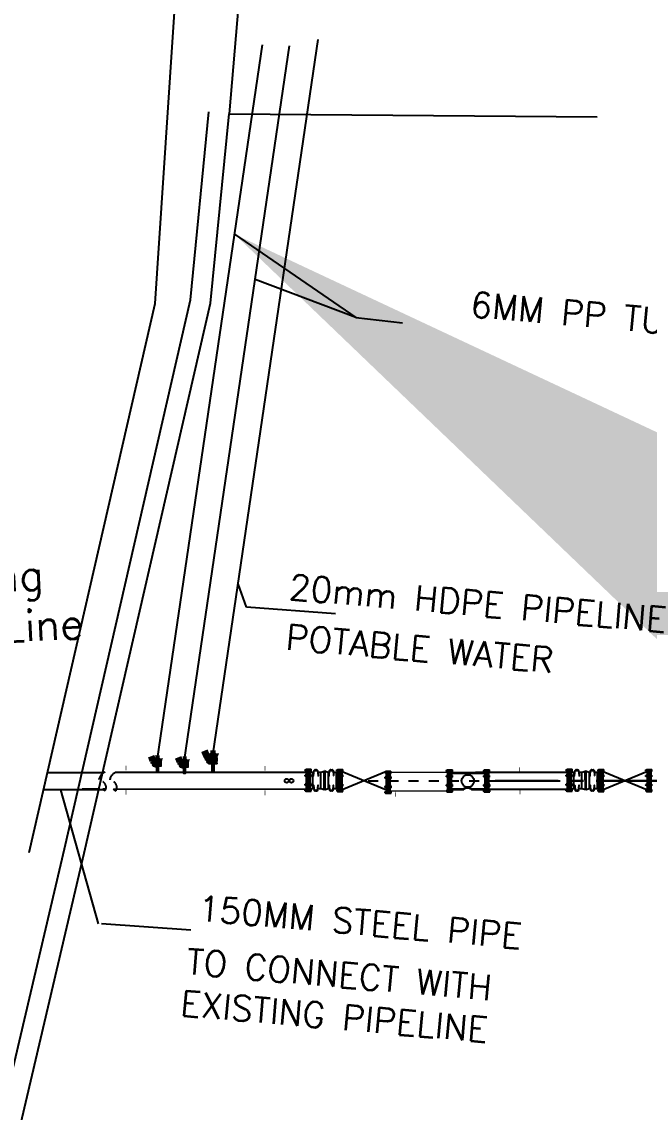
# Model space of a CAD drawing. Header units: inches. Extents: x 191440 to 383551, y 141411 to 284946.
# Drawn here: x 191653.63 to 191659.84, y 141632.87 to 141643.67 of the extents above; entities that cross this region are included whole.
import ezdxf

# ---------------------------------------------------------------- set-up
doc = ezdxf.new("R2010")
doc.units = ezdxf.units.IN
doc.header["$MEASUREMENT"] = 0
for name, pattern in [('AUSGEZOGEN', [0]), ('CENTER', [2, 1.25, -0.25, 0.25, -0.25]), ('DASHDOT', [1, 0.5, -0.25, 0, -0.25]), ('DGN Style 3', [426.72, 304.8, -121.92]), ('HIDDEN', [9.525, 6.35, -3.175])]:
    doc.linetypes.add(name, pattern=pattern)
for name, color, linetype in [('ARMATURE', 2, 'Continuous'), ('HOME', 8, 'Continuous'), ('PIPE', 7, 'AUSGEZOGEN'), ('Sanitary', 6, 'Continuous'), ('VP', 7, 'Continuous'), ('WALL', 7, 'Continuous')]:
    doc.layers.add(name, color=color, linetype=linetype)
for name, color, linetype, lineweight in [('P', 250, 'Continuous', 100), ('P-TW', 5, 'Continuous', 35), ('PIPING', 40, 'Continuous', 30), ('WB-SJ3-M-SECTA - P-TW', 7, 'Continuous', 35)]:
    doc.layers.add(name, color=color, linetype=linetype, lineweight=lineweight)
doc.styles.add('ROMANS', font='romans', dxfattribs={"height": 1})
doc.styles.get("Standard").update_dxf_attribs({"font": 'txt.shx', "height": 0.2})
doc.dimstyles.new('osama', dxfattribs={"dimtxt": 50, "dimasz": 45, "dimexe": 0.18, "dimexo": 0.0625, "dimgap": 0.2, "dimtad": 0, "dimdec": 0, "dimzin": 0, "dimdsep": 46, "dimtxsty": 'ROMANS', "dimcen": 0, "dimse1": 1, "dimse2": 1, "dimclrd": 3, "dimclre": 3, "dimclrt": 5, "dimadec": 0, "dimazin": 0, "dimtfac": 0.6, "dimtdec": 0, "dimtmove": 2, "dimatfit": 3, "dimfxl": 1, "dimtolj": 1, "dimtzin": 0, "dimarcsym": 0})

# ---------------------------------------------------------------- blocks, each defined once
blk = doc.blocks.new('FLANGE')
h = blk.add_hatch(color=256)
h.dxf.hatch_style = 1
h.paths.add_polyline_path([(2834.8568, 2262.3253), (2834.8643, 2262.3253), (2834.8643, 2262.3178), (2834.8568, 2262.3178)])
h.paths.add_polyline_path([(2834.8568, 2262.2728), (2834.8568, 2262.2803), (2834.8643, 2262.2803), (2834.8643, 2262.2728)])
h.paths.add_polyline_path([(2834.8568, 2262.3928), (2834.8568, 2262.4003), (2834.8643, 2262.4003), (2834.8643, 2262.3928)])
h.paths.add_polyline_path([(2834.8568, 2262.4378), (2834.8568, 2262.4453), (2834.8643, 2262.4453), (2834.8643, 2262.4378)])
h = blk.add_hatch(color=256)
h.dxf.hatch_style = 1
h.paths.add_polyline_path([(2834.8943, 2262.2691), (2834.8943, 2262.2728), (2834.9018, 2262.2728), (2834.9018, 2262.2691)])
h.paths.add_polyline_path([(2834.8943, 2262.2803), (2834.8943, 2262.2841), (2834.9018, 2262.2841), (2834.9018, 2262.2803)])
h.paths.add_polyline_path([(2834.8943, 2262.3141), (2834.8943, 2262.3178), (2834.9018, 2262.3178), (2834.9018, 2262.3141)])
h.paths.add_polyline_path([(2834.9018, 2262.3291), (2834.9018, 2262.3253), (2834.8943, 2262.3253), (2834.8943, 2262.3291)])
h.paths.add_polyline_path([(2834.9018, 2262.3928), (2834.9018, 2262.3891), (2834.8943, 2262.3891), (2834.8943, 2262.3928)])
h.paths.add_polyline_path([(2834.8943, 2262.4003), (2834.8943, 2262.4041), (2834.9018, 2262.4041), (2834.9018, 2262.4003)])
h.paths.add_polyline_path([(2834.9018, 2262.4378), (2834.9018, 2262.4341), (2834.8943, 2262.4341), (2834.8943, 2262.4378)])
h.paths.add_polyline_path([(2834.9018, 2262.4491), (2834.9018, 2262.4453), (2834.8943, 2262.4453), (2834.8943, 2262.4491)])
for p, q in [((2834.8531, 2262.4453), (2834.8531, 2262.4378)), ((2834.8531, 2262.4453), (2834.8643, 2262.4453)), ((2834.8531, 2262.4378), (2834.8643, 2262.4378)), ((2834.8531, 2262.4003), (2834.8531, 2262.3928)), ((2834.8643, 2262.4003), (2834.8531, 2262.4003)), ((2834.8643, 2262.3928), (2834.8531, 2262.3928)), ((2834.8568, 2262.4491), (2834.8568, 2262.4341)), ((2834.8568, 2262.4491), (2834.8643, 2262.4491)), ((2834.8568, 2262.4341), (2834.8643, 2262.4341)), ((2834.8568, 2262.4041), (2834.8568, 2262.3891)), ((2834.8643, 2262.4041), (2834.8568, 2262.4041)), ((2834.8643, 2262.3891), (2834.8568, 2262.3891)), ((2834.8643, 2262.4491), (2834.8643, 2262.2691)), ((2834.8643, 2262.4491), (2834.8793, 2262.4491)), ((2834.8793, 2262.4491), (2834.8793, 2262.2691)), ((2834.8793, 2262.4491), (2834.8793, 2262.2691)), ((2834.8793, 2262.4491), (2834.8943, 2262.4491)), ((2834.8943, 2262.4491), (2834.8943, 2262.2691)), ((2834.8943, 2262.4491), (2834.9018, 2262.4491)), ((2834.8943, 2262.4453), (2834.9018, 2262.4453)), ((2834.8943, 2262.4378), (2834.9018, 2262.4378)), ((2834.8943, 2262.4341), (2834.9018, 2262.4341)), ((2834.9018, 2262.4041), (2834.8943, 2262.4041)), ((2834.9018, 2262.4003), (2834.8943, 2262.4003)), ((2834.9018, 2262.3928), (2834.8943, 2262.3928)), ((2834.9018, 2262.3891), (2834.8943, 2262.3891)), ((2834.9018, 2262.4491), (2834.9018, 2262.4341)), ((2834.9018, 2262.4041), (2834.9018, 2262.3891)), ((2834.8531, 2262.3253), (2834.8531, 2262.3178)), ((2834.8643, 2262.3253), (2834.8531, 2262.3253)), ((2834.8643, 2262.3178), (2834.8531, 2262.3178)), ((2834.8568, 2262.3291), (2834.8568, 2262.3141)), ((2834.8643, 2262.3291), (2834.8568, 2262.3291)), ((2834.8643, 2262.3141), (2834.8568, 2262.3141)), ((2834.9018, 2262.3291), (2834.8943, 2262.3291)), ((2834.9018, 2262.3253), (2834.8943, 2262.3253)), ((2834.9018, 2262.3178), (2834.8943, 2262.3178)), ((2834.9018, 2262.3141), (2834.8943, 2262.3141)), ((2834.9018, 2262.3291), (2834.9018, 2262.3141)), ((2834.8531, 2262.2803), (2834.8531, 2262.2728)), ((2834.8531, 2262.2803), (2834.8643, 2262.2803)), ((2834.8531, 2262.2728), (2834.8643, 2262.2728)), ((2834.8568, 2262.2841), (2834.8568, 2262.2691)), ((2834.8568, 2262.2841), (2834.8643, 2262.2841)), ((2834.8568, 2262.2691), (2834.8643, 2262.2691)), ((2834.8643, 2262.2691), (2834.8793, 2262.2691)), ((2834.8793, 2262.2691), (2834.8793, 2262.2841)), ((2834.8793, 2262.2691), (2834.8943, 2262.2691)), ((2834.8943, 2262.2841), (2834.9018, 2262.2841)), ((2834.8943, 2262.2803), (2834.9018, 2262.2803)), ((2834.8943, 2262.2728), (2834.9018, 2262.2728)), ((2834.8943, 2262.2691), (2834.9018, 2262.2691)), ((2834.9018, 2262.2841), (2834.9018, 2262.2691))]:
    blk.add_line(p, q)

msp = doc.modelspace()

# ---------------------------------------------------------------- linework, layer by layer
at = {"color": 132}
for p, q in [((191656.48607, 141636.05942, -760.18482), (191656.48588, 141636.26274, -760.18482)), ((191656.48607, 141636.05942, -760.18482), (191656.48588, 141636.26274, -760.18482)), ((191656.80038, 141636.0572, -760.18482), (191656.8002, 141636.26052, -760.18482)), ((191656.80038, 141636.0572, -760.18482), (191656.8002, 141636.26052, -760.18482)), ((191659.07001, 141636.05942, -760.18482), (191659.06983, 141636.26274, -760.18482)), ((191659.07001, 141636.05942, -760.18482), (191659.06983, 141636.26274, -760.18482)), ((191659.38433, 141636.0572, -760.18482), (191659.38414, 141636.26052, -760.18482)), ((191659.38433, 141636.0572, -760.18482), (191659.38414, 141636.26052, -760.18482))]:
    msp.add_line(p, q, dxfattribs=at)
for p, q in [((191656.80021, 141636.07053, -760.18482), (191657.23917, 141636.25149, -760.18482)), ((191656.80021, 141636.24566, -760.18482), (191657.23917, 141636.06469, -760.18482)), ((191659.38416, 141636.07053, -760.18482), (191659.82311, 141636.25149, -760.18482)), ((191659.38416, 141636.24566, -760.18482), (191659.82311, 141636.06469, -760.18482))]:
    msp.add_line(p, q)
at = {"linetype": 'DASHDOT', "ltscale": 0.1}
msp.add_line((191657.05816, 141636.15359, -760.18482), (191659.03373, 141636.15359, -760.18482), dxfattribs=at)
at = {"color": 5, "elevation": -63.44016}
for points in [[(191654.44034, 141636.23391), (191653.88275, 141636.23391)], [(191654.44977, 141636.23866), (191654.43211, 141636.23866)], [(191656.44979, 141636.23866), (191654.56122, 141636.23866)], [(191659.03373, 141636.23866), (191658.12098, 141636.23866)], [(191654.45994, 141636.06605), (191653.84428, 141636.06634)], [(191654.39365, 141636.07113), (191654.22924, 141636.07121)], [(191654.46173, 141636.0711), (191654.43297, 141636.07111)], [(191656.44979, 141636.07017), (191654.53801, 141636.07106)], [(191659.03373, 141636.07017), (191658.12109, 141636.07017)]]:
    msp.add_lwpolyline(points, dxfattribs=at)
at = {"color": 4, "linetype": 'HIDDEN', "ltscale": 0.1, "const_width": 0.00618}
for points, elevation in [([(191654.66059, 141636.30647), (191654.66129, 141636.25928)], 221.365), ([(191656.03654, 141636.30126), (191656.03724, 141636.25408)], 221.365), ([(191658.55812, 141636.28771), (191658.55882, 141636.24053)], 221.365), ([(191657.87792, 141636.2146), (191657.87862, 141636.16741)], 221.365), ([(191654.66237, 141636.06493), (191654.66307, 141636.01774)], 712.13991), ([(191656.03832, 141636.05973), (191656.03903, 141636.01254)], 712.13991), ([(191657.32972, 141636.04617), (191657.33042, 141635.99899)], 712.13991), ([(191658.56116, 141636.06796), (191658.56186, 141636.02077)], 221.365)]:
    msp.add_lwpolyline(points, dxfattribs=dict(at, elevation=elevation))
for centre, radius in [((191656.25231, 141636.15537, -269.40991), 0.01979), ((191656.29948, 141636.15537, -269.40991), 0.01979), ((191658.04532, 141636.15318, -760.18482), 0.06163)]:
    msp.add_circle(centre, radius)
at = {"color": 252, "linetype": 'HIDDEN', "ltscale": 0.01}
for centre, radius, start, end in [((191654.48837, 141636.15017, -63.44016), 0.09654, 110.91276, 250.791692), ((191654.59568, 141636.14848, -63.44016), 0.09654, 110.91276, 250.791692), ((191654.39955, 141636.0903, -63.44016), 0.06507, 331.259315, 94.359551), ((191654.50686, 141636.08861, -63.44016), 0.06507, 331.259315, 94.359551)]:
    msp.add_arc(centre, radius, start, end, dxfattribs=at)
at = {"layer": 'ARMATURE', "color": 1}
for p, q in [((191656.51141, 141636.08139, -760.18482), (191656.51127, 141636.23581, -760.18482)), ((191656.59197, 141636.08146, -760.18482), (191656.59182, 141636.23588, -760.18482)), ((191656.66513, 141636.08153, -760.18482), (191656.66499, 141636.23595, -760.18482)), ((191656.74568, 141636.0816, -760.18482), (191656.74554, 141636.23602, -760.18482)), ((191659.09535, 141636.08139, -760.18482), (191659.09521, 141636.23581, -760.18482)), ((191659.17591, 141636.08146, -760.18482), (191659.17577, 141636.23588, -760.18482)), ((191659.24907, 141636.08153, -760.18482), (191659.24893, 141636.23595, -760.18482)), ((191659.32963, 141636.0816, -760.18482), (191659.32949, 141636.23602, -760.18482))]:
    msp.add_line(p, q, dxfattribs=at)
at = {"layer": 'ARMATURE', "color": 1, "elevation": -760.18482}
for points in [[(191656.47817, 141636.24905), (191656.50858, 141636.23966, 0.06554346), (191656.514, 141636.23895), (191656.52207, 141636.23896, 0.06554346)], [(191656.51584, 141636.20402, 0.38887873), (191656.51932, 141636.20721), (191656.52358, 141636.25643), (191656.55851, 141636.25646), (191656.56287, 141636.20725, 0.38887873), (191656.56635, 141636.20406)], [(191656.53501, 141636.25993), (191656.53501, 141636.2621, 0.17157288), (191656.5317, 141636.26209), (191656.53171, 141636.25993)], [(191656.54708, 141636.25994), (191656.54708, 141636.26211, -0.17157288), (191656.55038, 141636.26211), (191656.55038, 141636.25995)], [(191656.56006, 141636.23899), (191656.58909, 141636.23902, 0.06554346), (191656.59451, 141636.23974), (191656.6249, 141636.24919)], [(191656.63189, 141636.24919), (191656.66229, 141636.2398, 0.06554346), (191656.66772, 141636.23909), (191656.67578, 141636.2391, 0.06554346)], [(191656.66956, 141636.20416, 0.38887873), (191656.67304, 141636.20735), (191656.6773, 141636.25657), (191656.71223, 141636.2566), (191656.71658, 141636.20739, 0.38887873), (191656.72007, 141636.20421)], [(191656.68873, 141636.26007), (191656.68872, 141636.26224, 0.17157288), (191656.68542, 141636.26223), (191656.68542, 141636.26007)], [(191656.7008, 141636.26009), (191656.70079, 141636.26225, -0.17157288), (191656.7041, 141636.26225), (191656.7041, 141636.26009)], [(191656.71378, 141636.23914), (191656.7428, 141636.23916, 0.06554346), (191656.74823, 141636.23988), (191656.77163, 141636.24618)], [(191659.06211, 141636.24905), (191659.09252, 141636.23966, 0.06554346), (191659.09795, 141636.23895), (191659.10601, 141636.23896, 0.06554346)], [(191659.09979, 141636.20402, 0.38887873), (191659.10326, 141636.20721), (191659.10752, 141636.25643), (191659.14246, 141636.25646), (191659.14681, 141636.20725, 0.38887873), (191659.15029, 141636.20406)], [(191659.11895, 141636.25993), (191659.11895, 141636.2621, 0.17157288), (191659.11565, 141636.26209), (191659.11565, 141636.25993)], [(191659.13102, 141636.25994), (191659.13102, 141636.26211, -0.17157288), (191659.13432, 141636.26211), (191659.13433, 141636.25995)], [(191659.144, 141636.23899), (191659.17303, 141636.23902, 0.06554346), (191659.17846, 141636.23974), (191659.20884, 141636.24919)], [(191659.21583, 141636.24919), (191659.24624, 141636.2398, 0.06554346), (191659.25166, 141636.23909), (191659.25973, 141636.2391, 0.06554346)], [(191659.2535, 141636.20416, 0.38887873), (191659.25698, 141636.20735), (191659.26124, 141636.25657), (191659.29618, 141636.2566), (191659.30053, 141636.20739, 0.38887873), (191659.30401, 141636.20421)], [(191659.27267, 141636.26007), (191659.27267, 141636.26224, 0.17157288), (191659.26937, 141636.26223), (191659.26937, 141636.26007)], [(191659.28474, 141636.26009), (191659.28474, 141636.26225, -0.17157288), (191659.28804, 141636.26225), (191659.28804, 141636.26009)], [(191659.29772, 141636.23914), (191659.32675, 141636.23916, 0.06554346), (191659.33217, 141636.23988), (191659.35558, 141636.24618)], [(191656.47833, 141636.06808), (191656.50872, 141636.07753, -0.06554346), (191656.51415, 141636.07825), (191656.52221, 141636.07825, -0.06554346)], [(191656.51592, 141636.11318, -0.38887873), (191656.51941, 141636.11), (191656.52376, 141636.06079), (191656.55869, 141636.06082), (191656.56295, 141636.11004, -0.38887873), (191656.56643, 141636.11323)], [(191656.53519, 141636.05731), (191656.5352, 141636.05514, -0.17157288), (191656.53189, 141636.05514), (191656.53189, 141636.0573)], [(191656.54726, 141636.05732), (191656.54727, 141636.05515, 0.17157288), (191656.55057, 141636.05516), (191656.55057, 141636.05732)], [(191656.56021, 141636.07829), (191656.58923, 141636.07832, -0.06554346), (191656.59466, 141636.07761), (191656.62507, 141636.06822)], [(191656.63205, 141636.06822), (191656.66244, 141636.07767, -0.06554346), (191656.66787, 141636.07839), (191656.67593, 141636.0784, -0.06554346)], [(191656.66964, 141636.11333, -0.38887873), (191656.67312, 141636.11014), (191656.67748, 141636.06093), (191656.71241, 141636.06096), (191656.71667, 141636.11018, -0.38887873), (191656.72015, 141636.11337)], [(191656.68891, 141636.05745), (191656.68891, 141636.05528, -0.17157288), (191656.68561, 141636.05528), (191656.68561, 141636.05744)], [(191656.70098, 141636.05746), (191656.70098, 141636.05529, 0.17157288), (191656.70429, 141636.0553), (191656.70428, 141636.05746)], [(191656.71392, 141636.07843), (191656.74295, 141636.07846, -0.06554346), (191656.74838, 141636.07775), (191656.77179, 141636.0715)], [(191659.06228, 141636.06808), (191659.09267, 141636.07753, -0.06554346), (191659.09809, 141636.07825), (191659.10616, 141636.07825, -0.06554346)], [(191659.09987, 141636.11318, -0.38887873), (191659.10335, 141636.11), (191659.1077, 141636.06079), (191659.14264, 141636.06082), (191659.1469, 141636.11004, -0.38887873), (191659.15038, 141636.11323)], [(191659.11914, 141636.05731), (191659.11914, 141636.05514, -0.17157288), (191659.11584, 141636.05514), (191659.11584, 141636.0573)], [(191659.13121, 141636.05732), (191659.13121, 141636.05515, 0.17157288), (191659.13451, 141636.05516), (191659.13451, 141636.05732)], [(191659.14415, 141636.07829), (191659.17318, 141636.07832, -0.06554346), (191659.1786, 141636.07761), (191659.20901, 141636.06822)], [(191659.216, 141636.06822), (191659.24639, 141636.07767, -0.06554346), (191659.25181, 141636.07839), (191659.25988, 141636.0784, -0.06554346)], [(191659.25359, 141636.11333, -0.38887873), (191659.25707, 141636.11014), (191659.26142, 141636.06093), (191659.29636, 141636.06096), (191659.30062, 141636.11018, -0.38887873), (191659.3041, 141636.11337)], [(191659.27286, 141636.05745), (191659.27286, 141636.05528, -0.17157288), (191659.26956, 141636.05528), (191659.26956, 141636.05744)], [(191659.28493, 141636.05746), (191659.28493, 141636.05529, 0.17157288), (191659.28823, 141636.0553), (191659.28823, 141636.05746)], [(191659.29787, 141636.07843), (191659.3269, 141636.07846, -0.06554346), (191659.33232, 141636.07775), (191659.35574, 141636.0715)]]:
    msp.add_lwpolyline(points, format="xyb", dxfattribs=at)
for points in [[(191656.52637, 141636.25713), (191656.55572, 141636.25716), (191656.55572, 141636.25995), (191656.52637, 141636.25993)], [(191656.53666, 141636.25993), (191656.53666, 141636.2621), (191656.53623, 141636.26238), (191656.53048, 141636.26237), (191656.53005, 141636.26209), (191656.53006, 141636.25993)], [(191656.54543, 141636.25994), (191656.54543, 141636.26211), (191656.54585, 141636.26239), (191656.5516, 141636.26239), (191656.55203, 141636.26211), (191656.55203, 141636.25995)], [(191656.68009, 141636.25727), (191656.70944, 141636.2573), (191656.70943, 141636.26009), (191656.68009, 141636.26007)], [(191656.69038, 141636.26008), (191656.69037, 141636.26224), (191656.68995, 141636.26252), (191656.6842, 141636.26252), (191656.68377, 141636.26223), (191656.68377, 141636.26007)], [(191656.69915, 141636.26008), (191656.69914, 141636.26225), (191656.69957, 141636.26253), (191656.70532, 141636.26253), (191656.70575, 141636.26225), (191656.70575, 141636.26009)], [(191659.11032, 141636.25713), (191659.13966, 141636.25716), (191659.13966, 141636.25995), (191659.11032, 141636.25993)], [(191659.1206, 141636.25993), (191659.1206, 141636.2621), (191659.12017, 141636.26238), (191659.11443, 141636.26237), (191659.114, 141636.26209), (191659.114, 141636.25993)], [(191659.12937, 141636.25994), (191659.12937, 141636.26211), (191659.1298, 141636.26239), (191659.13554, 141636.26239), (191659.13597, 141636.26211), (191659.13598, 141636.25995)], [(191659.26404, 141636.25727), (191659.29338, 141636.2573), (191659.29338, 141636.26009), (191659.26403, 141636.26007)], [(191659.27432, 141636.26008), (191659.27432, 141636.26224), (191659.27389, 141636.26252), (191659.26815, 141636.26252), (191659.26772, 141636.26223), (191659.26772, 141636.26007)], [(191659.28309, 141636.26008), (191659.28309, 141636.26225), (191659.28352, 141636.26253), (191659.28926, 141636.26253), (191659.28969, 141636.26225), (191659.28969, 141636.26009)], [(191656.52655, 141636.06009), (191656.5559, 141636.06012), (191656.5559, 141636.05732), (191656.52656, 141636.0573)], [(191656.53684, 141636.05731), (191656.53685, 141636.05514), (191656.53642, 141636.05486), (191656.53067, 141636.05486), (191656.53024, 141636.05514), (191656.53024, 141636.0573)], [(191656.54561, 141636.05731), (191656.54562, 141636.05515), (191656.54604, 141636.05487), (191656.55179, 141636.05487), (191656.55222, 141636.05516), (191656.55222, 141636.05732)], [(191656.68027, 141636.06023), (191656.70962, 141636.06026), (191656.70962, 141636.05746), (191656.68027, 141636.05744)], [(191656.69056, 141636.05745), (191656.69056, 141636.05529), (191656.69014, 141636.055), (191656.68439, 141636.055), (191656.68396, 141636.05528), (191656.68396, 141636.05744)], [(191656.69933, 141636.05746), (191656.69933, 141636.05529), (191656.69976, 141636.05501), (191656.70551, 141636.05502), (191656.70594, 141636.0553), (191656.70593, 141636.05746)], [(191659.1105, 141636.06009), (191659.13984, 141636.06012), (191659.13985, 141636.05732), (191659.1105, 141636.0573)], [(191659.12079, 141636.05731), (191659.12079, 141636.05514), (191659.12036, 141636.05486), (191659.11462, 141636.05486), (191659.11419, 141636.05514), (191659.11419, 141636.0573)], [(191659.12956, 141636.05731), (191659.12956, 141636.05515), (191659.12999, 141636.05487), (191659.13573, 141636.05487), (191659.13616, 141636.05516), (191659.13616, 141636.05732)], [(191659.26422, 141636.06023), (191659.29356, 141636.06026), (191659.29357, 141636.05746), (191659.26422, 141636.05744)], [(191659.27451, 141636.05745), (191659.27451, 141636.05529), (191659.27408, 141636.055), (191659.26834, 141636.055), (191659.26791, 141636.05528), (191659.2679, 141636.05744)], [(191659.28328, 141636.05746), (191659.28328, 141636.05529), (191659.28371, 141636.05501), (191659.28945, 141636.05502), (191659.28988, 141636.0553), (191659.28988, 141636.05746)]]:
    msp.add_lwpolyline(points, close=True, dxfattribs=at)
for points in [[(191656.62856, 141636.06473), (191656.62507, 141636.06822), (191656.6249, 141636.24919), (191656.62839, 141636.25268)], [(191656.62856, 141636.06473), (191656.63205, 141636.06822), (191656.63189, 141636.24919), (191656.62839, 141636.25268)], [(191659.21251, 141636.06473), (191659.20901, 141636.06822), (191659.20884, 141636.24919), (191659.21234, 141636.25268)], [(191659.21251, 141636.06473), (191659.216, 141636.06822), (191659.21583, 141636.24919), (191659.21234, 141636.25268)]]:
    msp.add_lwpolyline(points, dxfattribs=at)
at = {"layer": 'ARMATURE', "color": 1}
for centre, radius, start, end in [((191656.52987, 141636.25644, -760.18482), 0.000699, 0.052499, 90.052499), ((191656.53088, 141636.26103, -760.18482), 0.00134, 52.168057, 127.93694), ((191656.53583, 141636.26104, -760.18482), 0.00134, 52.168057, 127.93694), ((191656.54625, 141636.26105, -760.18482), 0.00134, 52.168057, 127.93694), ((191656.5512, 141636.26105, -760.18482), 0.00134, 52.168057, 127.93694), ((191656.55223, 141636.25646, -760.18482), 0.000699, 90.052499, 180.052499), ((191656.68359, 141636.25658, -760.18482), 0.000699, 0.052499, 90.052499), ((191656.6846, 141636.26117, -760.18482), 0.00134, 52.168057, 127.93694), ((191656.68955, 141636.26118, -760.18482), 0.00134, 52.168057, 127.93694), ((191656.69997, 141636.26119, -760.18482), 0.00134, 52.168057, 127.93694), ((191656.70492, 141636.26119, -760.18482), 0.00134, 52.168057, 127.93694), ((191656.70594, 141636.2566, -760.18482), 0.000699, 90.052499, 180.052499), ((191659.11381, 141636.25644, -760.18482), 0.000699, 0.052499, 90.052499), ((191659.11483, 141636.26103, -760.18482), 0.00134, 52.168057, 127.93694), ((191659.11978, 141636.26104, -760.18482), 0.00134, 52.168057, 127.93694), ((191659.1302, 141636.26105, -760.18482), 0.00134, 52.168057, 127.93694), ((191659.13515, 141636.26105, -760.18482), 0.00134, 52.168057, 127.93694), ((191659.13617, 141636.25646, -760.18482), 0.000699, 90.052499, 180.052499), ((191659.26753, 141636.25658, -760.18482), 0.000699, 0.052499, 90.052499), ((191659.26854, 141636.26117, -760.18482), 0.00134, 52.168057, 127.93694), ((191659.2735, 141636.26118, -760.18482), 0.00134, 52.168057, 127.93694), ((191659.28392, 141636.26119, -760.18482), 0.00134, 52.168057, 127.93694), ((191659.28887, 141636.26119, -760.18482), 0.00134, 52.168057, 127.93694), ((191659.28989, 141636.2566, -760.18482), 0.000699, 90.052499, 180.052499), ((191656.53005, 141636.06079, -760.18482), 0.000699, 270.052499, 0.052499), ((191656.53107, 141636.0562, -760.18482), 0.00134, 232.168057, 307.93694), ((191656.53602, 141636.0562, -760.18482), 0.00134, 232.168057, 307.93694), ((191656.54644, 141636.05621, -760.18482), 0.00134, 232.168057, 307.93694), ((191656.55139, 141636.05622, -760.18482), 0.00134, 232.168057, 307.93694), ((191656.55241, 141636.06081, -760.18482), 0.000699, 180.052499, 270.052499), ((191656.68376, 141636.06093, -760.18482), 0.000699, 270.052499, 0.052499), ((191656.68479, 141636.05634, -760.18482), 0.00134, 232.168057, 307.93694), ((191656.68974, 141636.05635, -760.18482), 0.00134, 232.168057, 307.93694), ((191656.70016, 141636.05635, -760.18482), 0.00134, 232.168057, 307.93694), ((191656.70511, 141636.05636, -760.18482), 0.00134, 232.168057, 307.93694), ((191656.70612, 141636.06096, -760.18482), 0.000699, 180.052499, 270.052499), ((191659.11399, 141636.06079, -760.18482), 0.000699, 270.052499, 0.052499), ((191659.11501, 141636.0562, -760.18482), 0.00134, 232.168057, 307.93694), ((191659.11997, 141636.0562, -760.18482), 0.00134, 232.168057, 307.93694), ((191659.13039, 141636.05621, -760.18482), 0.00134, 232.168057, 307.93694), ((191659.13534, 141636.05622, -760.18482), 0.00134, 232.168057, 307.93694), ((191659.13635, 141636.06081, -760.18482), 0.000699, 180.052499, 270.052499), ((191659.26771, 141636.06093, -760.18482), 0.000699, 270.052499, 0.052499), ((191659.26873, 141636.05634, -760.18482), 0.00134, 232.168057, 307.93694), ((191659.27368, 141636.05635, -760.18482), 0.00134, 232.168057, 307.93694), ((191659.2841, 141636.05635, -760.18482), 0.00134, 232.168057, 307.93694), ((191659.28906, 141636.05636, -760.18482), 0.00134, 232.168057, 307.93694), ((191659.29007, 141636.06096, -760.18482), 0.000699, 180.052499, 270.052499)]:
    msp.add_arc(centre, radius, start, end, dxfattribs=at)
at = {"layer": 'HOME', "elevation": 226.135, "flags": 128}
msp.add_lwpolyline([(191668.85096, 141646.33967), (191656.01935, 141646.71805), (191655.68161, 141642.75931), (191659.32678, 141642.72651)], dxfattribs=at)
at = {"layer": 'P', "color": 6, "linetype": 'Continuous'}
for p, q in [((191655.46158, 141636.39476, 221.365), (191655.4377, 141636.44931, 221.365)), ((191655.46599, 141636.39669, 221.365), (191655.44211, 141636.45124, 221.365)), ((191654.92795, 141636.35316, 363.76758), (191654.91004, 141636.39407, 363.76758)), ((191654.93126, 141636.35461, 363.76758), (191654.91335, 141636.39552, 363.76758)), ((191654.93126, 141636.35461, 363.76758), (191654.92795, 141636.35316, 363.76758)), ((191654.9411, 141636.33999, 363.76758), (191654.92924, 141636.35295, 363.76758)), ((191654.94243, 141636.34121, 363.76758), (191654.93048, 141636.35427, 363.76758)), ((191654.94203, 141636.33534, 363.76758), (191654.94204, 141636.33753, 363.76758)), ((191654.94379, 141636.32521, 363.76758), (191654.94385, 141636.33752, 363.76758)), ((191654.94385, 141636.33752, 363.76758), (191654.94987, 141636.33749, 363.76758)), ((191654.9498, 141636.32386, 363.76758), (191654.94987, 141636.33749, 363.76758)), ((191654.94988, 141636.33891, 363.76758), (191654.94987, 141636.33749, 363.76758)), ((191654.94988, 141636.33891, 363.76758), (191654.95981, 141636.33886, 363.76758)), ((191654.95534, 141636.3759, 363.76758), (191654.99295, 141636.37571, 363.76758)), ((191654.95608, 141636.37444, 363.76758), (191654.95606, 141636.3716, 363.76758)), ((191654.95696, 141636.37069, 363.76758), (191654.95756, 141636.37069, 363.76758)), ((191654.95756, 141636.37069, 363.76758), (191654.95755, 141636.36867, 363.76758)), ((191654.95756, 141636.37069, 363.76758), (191654.99127, 141636.37051, 363.76758)), ((191654.95935, 141636.36685, 363.76758), (191654.96477, 141636.36682, 363.76758)), ((191654.96041, 141636.33945, 363.76758), (191654.96044, 141636.34397, 363.76758)), ((191654.96044, 141636.34397, 363.76758), (191654.96194, 141636.34396, 363.76758)), ((191654.96051, 141636.35837, 363.76758), (191654.96054, 141636.36319, 363.76758)), ((191654.96472, 141636.35835, 363.76758), (191654.96051, 141636.35837, 363.76758)), ((191654.96475, 141636.36316, 363.76758), (191654.96054, 141636.36319, 363.76758)), ((191654.96192, 141636.34035, 363.76758), (191654.98648, 141636.34022, 363.76758)), ((191654.96194, 141636.34396, 363.76758), (191654.962, 141636.3548, 363.76758)), ((191654.96194, 141636.34396, 363.76758), (191654.98602, 141636.34384, 363.76758)), ((191654.96471, 141636.35478, 363.76758), (191654.962, 141636.3548, 363.76758)), ((191654.96471, 141636.35478, 363.76758), (191654.96472, 141636.35835, 363.76758)), ((191654.96471, 141636.35478, 363.76758), (191654.98337, 141636.35469, 363.76758)), ((191654.98338, 141636.35825, 363.76758), (191654.96472, 141636.35835, 363.76758)), ((191654.96475, 141636.36316, 363.76758), (191654.96477, 141636.36682, 363.76758)), ((191654.98341, 141636.36307, 363.76758), (191654.96475, 141636.36316, 363.76758)), ((191654.96507, 141636.36682, 363.76758), (191654.98343, 141636.36673, 363.76758)), ((191654.96683, 141636.35834, 363.76758), (191654.96686, 141636.36315, 363.76758)), ((191654.97404, 141636.35474, 363.76758), (191654.97398, 141636.3439, 363.76758)), ((191654.98128, 141636.35826, 363.76758), (191654.9813, 141636.36308, 363.76758)), ((191654.98337, 141636.35469, 363.76758), (191654.98338, 141636.35825, 363.76758)), ((191654.98608, 141636.35467, 363.76758), (191654.98337, 141636.35469, 363.76758)), ((191654.98338, 141636.35825, 363.76758), (191654.9876, 141636.35823, 363.76758)), ((191654.98341, 141636.36307, 363.76758), (191654.98343, 141636.36673, 363.76758)), ((191654.98341, 141636.36307, 363.76758), (191654.98762, 141636.36305, 363.76758)), ((191654.98885, 141636.3667, 363.76758), (191654.98343, 141636.36673, 363.76758)), ((191654.98602, 141636.34384, 363.76758), (191654.98608, 141636.35467, 363.76758)), ((191654.98753, 141636.34383, 363.76758), (191654.98602, 141636.34384, 363.76758)), ((191654.9874, 141636.31855, 363.76758), (191654.98753, 141636.34383, 363.76758)), ((191654.9876, 141636.35823, 363.76758), (191654.98762, 141636.36305, 363.76758)), ((191654.99067, 141636.37052, 363.76758), (191654.99066, 141636.3685, 363.76758)), ((191654.99127, 141636.37051, 363.76758), (191654.99067, 141636.37052, 363.76758)), ((191654.9922, 141636.37425, 363.76758), (191654.99218, 141636.37141, 363.76758)), ((191655.19559, 141636.34288, 363.76758), (191655.17768, 141636.3838, 363.76758)), ((191655.1989, 141636.34433, 363.76758), (191655.18099, 141636.38524, 363.76758)), ((191655.1989, 141636.34433, 363.76758), (191655.19559, 141636.34288, 363.76758)), ((191655.20874, 141636.32971, 363.76758), (191655.19688, 141636.34267, 363.76758)), ((191655.21007, 141636.33093, 363.76758), (191655.19812, 141636.34399, 363.76758)), ((191655.22298, 141636.36562, 363.76758), (191655.26059, 141636.36543, 363.76758)), ((191655.22372, 141636.36416, 363.76758), (191655.2237, 141636.36132, 363.76758)), ((191655.2246, 141636.36041, 363.76758), (191655.2252, 141636.36041, 363.76758)), ((191655.2252, 141636.36041, 363.76758), (191655.22519, 141636.35839, 363.76758)), ((191655.2252, 141636.36041, 363.76758), (191655.25891, 141636.36024, 363.76758)), ((191655.22699, 141636.35657, 363.76758), (191655.23241, 141636.35655, 363.76758)), ((191655.22815, 141636.34809, 363.76758), (191655.22818, 141636.35291, 363.76758)), ((191655.23236, 141636.34807, 363.76758), (191655.22815, 141636.34809, 363.76758)), ((191655.23239, 141636.35289, 363.76758), (191655.22818, 141636.35291, 363.76758)), ((191655.22958, 141636.33369, 363.76758), (191655.22964, 141636.34452, 363.76758)), ((191655.23235, 141636.34451, 363.76758), (191655.22964, 141636.34452, 363.76758)), ((191655.23235, 141636.34451, 363.76758), (191655.23236, 141636.34807, 363.76758)), ((191655.23235, 141636.34451, 363.76758), (191655.25101, 141636.34441, 363.76758)), ((191655.25103, 141636.34798, 363.76758), (191655.23236, 141636.34807, 363.76758)), ((191655.23239, 141636.35289, 363.76758), (191655.23241, 141636.35655, 363.76758)), ((191655.25105, 141636.35279, 363.76758), (191655.23239, 141636.35289, 363.76758)), ((191655.23271, 141636.35654, 363.76758), (191655.25107, 141636.35645, 363.76758)), ((191655.23447, 141636.34806, 363.76758), (191655.2345, 141636.35288, 363.76758)), ((191655.24168, 141636.34446, 363.76758), (191655.24162, 141636.33362, 363.76758)), ((191655.24892, 141636.34799, 363.76758), (191655.24894, 141636.3528, 363.76758)), ((191655.25101, 141636.34441, 363.76758), (191655.25103, 141636.34798, 363.76758)), ((191655.25372, 141636.3444, 363.76758), (191655.25101, 141636.34441, 363.76758)), ((191655.25103, 141636.34798, 363.76758), (191655.25524, 141636.34795, 363.76758)), ((191655.25105, 141636.35279, 363.76758), (191655.25107, 141636.35645, 363.76758)), ((191655.25105, 141636.35279, 363.76758), (191655.25526, 141636.35277, 363.76758)), ((191655.25649, 141636.35642, 363.76758), (191655.25107, 141636.35645, 363.76758)), ((191655.25366, 141636.33356, 363.76758), (191655.25372, 141636.3444, 363.76758)), ((191655.25524, 141636.34795, 363.76758), (191655.25526, 141636.35277, 363.76758)), ((191655.25831, 141636.36024, 363.76758), (191655.2583, 141636.35822, 363.76758)), ((191655.25891, 141636.36024, 363.76758), (191655.25831, 141636.36024, 363.76758)), ((191655.25984, 141636.36398, 363.76758), (191655.25982, 141636.36114, 363.76758)), ((191655.46599, 141636.39669, 221.365), (191655.46158, 141636.39476, 221.365)), ((191655.47911, 141636.3772, 221.365), (191655.46329, 141636.39448, 221.365)), ((191655.48088, 141636.37883, 221.365), (191655.46495, 141636.39624, 221.365)), ((191655.47468, 141636.36059, 221.365), (191655.47473, 141636.37103, 221.365)), ((191655.47468, 141636.36059, 221.365), (191655.4803, 141636.36056, 221.365)), ((191655.48033, 141636.36578, 221.365), (191655.47471, 141636.36581, 221.365)), ((191655.47473, 141636.37103, 221.365), (191655.48035, 141636.371, 221.365)), ((191655.48028, 141636.3575, 221.365), (191655.4803, 141636.36056, 221.365)), ((191655.48035, 141636.371, 221.365), (191655.4803, 141636.36056, 221.365)), ((191655.48035, 141636.371, 221.365), (191655.48037, 141636.37393, 221.365)), ((191655.48269, 141636.35749, 221.365), (191655.48278, 141636.37392, 221.365)), ((191655.48269, 141636.35733, 221.365), (191655.49072, 141636.35729, 221.365)), ((191655.48278, 141636.37392, 221.365), (191655.4908, 141636.37388, 221.365)), ((191655.48547, 141636.35226, 221.365), (191655.49511, 141636.35221, 221.365)), ((191655.48549, 141636.35467, 221.365), (191655.49513, 141636.35462, 221.365)), ((191655.49071, 141636.35569, 221.365), (191655.4908, 141636.37388, 221.365)), ((191655.49071, 141636.35569, 221.365), (191655.49513, 141636.35567, 221.365)), ((191655.49081, 141636.37576, 221.365), (191655.4908, 141636.37388, 221.365)), ((191655.49081, 141636.37576, 221.365), (191655.50406, 141636.37569, 221.365)), ((191655.49511, 141636.35221, 221.365), (191655.49513, 141636.35462, 221.365)), ((191655.50395, 141636.35563, 221.365), (191655.49513, 141636.35567, 221.365)), ((191655.4981, 141636.42509, 221.365), (191655.54824, 141636.42483, 221.365)), ((191655.49908, 141636.42313, 221.365), (191655.49906, 141636.41935, 221.365)), ((191655.50026, 141636.41814, 221.365), (191655.50106, 141636.41813, 221.365)), ((191655.50106, 141636.41813, 221.365), (191655.50105, 141636.41544, 221.365)), ((191655.50106, 141636.41813, 221.365), (191655.54601, 141636.4179, 221.365)), ((191655.50344, 141636.41302, 221.365), (191655.51067, 141636.41298, 221.365)), ((191655.50472, 141636.3488, 221.365), (191655.50475, 141636.35482, 221.365)), ((191655.50673, 141636.34879, 221.365), (191655.50472, 141636.3488, 221.365)), ((191655.50486, 141636.37649, 221.365), (191655.50489, 141636.38251, 221.365)), ((191655.50489, 141636.38251, 221.365), (191655.5069, 141636.3825, 221.365)), ((191655.50499, 141636.40171, 221.365), (191655.50502, 141636.40813, 221.365)), ((191655.51061, 141636.40168, 221.365), (191655.50499, 141636.40171, 221.365)), ((191655.51064, 141636.4081, 221.365), (191655.50502, 141636.40813, 221.365)), ((191655.50665, 141636.33434, 221.365), (191655.50673, 141636.34879, 221.365)), ((191655.53883, 141636.34863, 221.365), (191655.50673, 141636.34879, 221.365)), ((191655.53917, 141636.35344, 221.365), (191655.50675, 141636.35361, 221.365)), ((191655.50687, 141636.37768, 221.365), (191655.53962, 141636.37752, 221.365)), ((191655.5069, 141636.3825, 221.365), (191655.50697, 141636.39695, 221.365)), ((191655.5069, 141636.3825, 221.365), (191655.539, 141636.38234, 221.365)), ((191655.51058, 141636.39693, 221.365), (191655.50697, 141636.39695, 221.365)), ((191655.51058, 141636.39693, 221.365), (191655.51061, 141636.40168, 221.365)), ((191655.51058, 141636.39693, 221.365), (191655.53547, 141636.3968, 221.365)), ((191655.53549, 141636.40155, 221.365), (191655.51061, 141636.40168, 221.365)), ((191655.51064, 141636.4081, 221.365), (191655.51067, 141636.41298, 221.365)), ((191655.53552, 141636.40798, 221.365), (191655.51064, 141636.4081, 221.365)), ((191655.51107, 141636.41298, 221.365), (191655.53555, 141636.41285, 221.365)), ((191655.51342, 141636.40167, 221.365), (191655.51345, 141636.40809, 221.365)), ((191655.52278, 141636.34871, 221.365), (191655.52271, 141636.33426, 221.365)), ((191655.52303, 141636.39687, 221.365), (191655.52295, 141636.38242, 221.365)), ((191655.53268, 141636.40157, 221.365), (191655.53271, 141636.40799, 221.365)), ((191655.53547, 141636.3968, 221.365), (191655.53549, 141636.40155, 221.365)), ((191655.53908, 141636.39678, 221.365), (191655.53547, 141636.3968, 221.365)), ((191655.53549, 141636.40155, 221.365), (191655.54111, 141636.40153, 221.365)), ((191655.53552, 141636.40798, 221.365), (191655.53555, 141636.41285, 221.365)), ((191655.53552, 141636.40798, 221.365), (191655.54114, 141636.40795, 221.365)), ((191655.54277, 141636.41282, 221.365), (191655.53555, 141636.41285, 221.365)), ((191655.53876, 141636.33418, 221.365), (191655.53883, 141636.34863, 221.365)), ((191655.53883, 141636.34863, 221.365), (191655.54084, 141636.34862, 221.365)), ((191655.539, 141636.38234, 221.365), (191655.53908, 141636.39678, 221.365)), ((191655.54101, 141636.38233, 221.365), (191655.539, 141636.38234, 221.365)), ((191655.54084, 141636.34862, 221.365), (191655.54101, 141636.38233, 221.365)), ((191655.54111, 141636.40153, 221.365), (191655.54114, 141636.40795, 221.365)), ((191655.54521, 141636.41791, 221.365), (191655.54519, 141636.41521, 221.365)), ((191655.54601, 141636.4179, 221.365), (191655.54521, 141636.41791, 221.365)), ((191655.54724, 141636.42289, 221.365), (191655.54722, 141636.4191, 221.365)), ((191654.93778, 141636.32753, 363.76758), (191654.93782, 141636.33536, 363.76758)), ((191654.93778, 141636.32753, 363.76758), (191654.94199, 141636.32751, 363.76758)), ((191654.94201, 141636.33142, 363.76758), (191654.9378, 141636.33144, 363.76758)), ((191654.93782, 141636.33536, 363.76758), (191654.94203, 141636.33534, 363.76758)), ((191654.94198, 141636.32521, 363.76758), (191654.94199, 141636.32751, 363.76758)), ((191654.94203, 141636.33534, 363.76758), (191654.94199, 141636.32751, 363.76758)), ((191654.94379, 141636.32509, 363.76758), (191654.94981, 141636.32506, 363.76758)), ((191654.94587, 141636.32128, 363.76758), (191654.9531, 141636.32125, 363.76758)), ((191654.94588, 141636.32309, 363.76758), (191654.95311, 141636.32305, 363.76758)), ((191654.9498, 141636.32386, 363.76758), (191654.95312, 141636.32384, 363.76758)), ((191654.9531, 141636.32125, 363.76758), (191654.95311, 141636.32305, 363.76758)), ((191654.95973, 141636.32381, 363.76758), (191654.95312, 141636.32384, 363.76758)), ((191654.96021, 141636.29942, 363.76758), (191654.96023, 141636.30424, 363.76758)), ((191654.96442, 141636.2994, 363.76758), (191654.96021, 141636.29942, 363.76758)), ((191654.96445, 141636.30422, 363.76758), (191654.96023, 141636.30424, 363.76758)), ((191654.96031, 141636.31869, 363.76758), (191654.96033, 141636.3232, 363.76758)), ((191654.96181, 141636.31868, 363.76758), (191654.96031, 141636.31869, 363.76758)), ((191654.96176, 141636.30784, 363.76758), (191654.96181, 141636.31868, 363.76758)), ((191654.96447, 141636.30783, 363.76758), (191654.96176, 141636.30784, 363.76758)), ((191654.98589, 141636.31856, 363.76758), (191654.96181, 141636.31868, 363.76758)), ((191654.98615, 141636.32217, 363.76758), (191654.96183, 141636.32229, 363.76758)), ((191654.9644, 141636.29399, 363.76758), (191654.96442, 141636.2994, 363.76758)), ((191654.98308, 141636.29931, 363.76758), (191654.96442, 141636.2994, 363.76758)), ((191654.96445, 141636.30422, 363.76758), (191654.96447, 141636.30783, 363.76758)), ((191654.98311, 141636.30412, 363.76758), (191654.96445, 141636.30422, 363.76758)), ((191654.96447, 141636.30783, 363.76758), (191654.98313, 141636.30773, 363.76758)), ((191654.96653, 141636.29939, 363.76758), (191654.96655, 141636.30421, 363.76758)), ((191654.97385, 141636.31862, 363.76758), (191654.9738, 141636.30778, 363.76758)), ((191654.98098, 141636.29932, 363.76758), (191654.981, 141636.30413, 363.76758)), ((191654.98306, 141636.29389, 363.76758), (191654.98308, 141636.29931, 363.76758)), ((191654.98308, 141636.29931, 363.76758), (191654.9873, 141636.29929, 363.76758)), ((191654.98311, 141636.30412, 363.76758), (191654.98313, 141636.30773, 363.76758)), ((191654.98311, 141636.30412, 363.76758), (191654.98732, 141636.3041, 363.76758)), ((191654.98313, 141636.30773, 363.76758), (191654.98584, 141636.30772, 363.76758)), ((191654.98584, 141636.30772, 363.76758), (191654.98589, 141636.31856, 363.76758)), ((191654.98589, 141636.31856, 363.76758), (191654.9874, 141636.31855, 363.76758)), ((191654.9873, 141636.29929, 363.76758), (191654.98732, 141636.3041, 363.76758)), ((191655.20542, 141636.31725, 363.76758), (191655.20546, 141636.32508, 363.76758)), ((191655.20542, 141636.31725, 363.76758), (191655.20963, 141636.31723, 363.76758)), ((191655.20965, 141636.32115, 363.76758), (191655.20544, 141636.32117, 363.76758)), ((191655.20546, 141636.32508, 363.76758), (191655.20967, 141636.32506, 363.76758)), ((191655.20962, 141636.31494, 363.76758), (191655.20963, 141636.31723, 363.76758)), ((191655.20967, 141636.32506, 363.76758), (191655.20963, 141636.31723, 363.76758)), ((191655.20967, 141636.32506, 363.76758), (191655.20968, 141636.32726, 363.76758)), ((191655.21143, 141636.31493, 363.76758), (191655.21149, 141636.32725, 363.76758)), ((191655.21143, 141636.31481, 363.76758), (191655.21745, 141636.31478, 363.76758)), ((191655.21149, 141636.32725, 363.76758), (191655.21751, 141636.32722, 363.76758)), ((191655.21351, 141636.31101, 363.76758), (191655.22074, 141636.31097, 363.76758)), ((191655.21352, 141636.31281, 363.76758), (191655.22075, 141636.31277, 363.76758)), ((191655.21744, 141636.31358, 363.76758), (191655.21751, 141636.32722, 363.76758)), ((191655.21744, 141636.31358, 363.76758), (191655.22076, 141636.31356, 363.76758)), ((191655.21752, 141636.32863, 363.76758), (191655.21751, 141636.32722, 363.76758)), ((191655.21752, 141636.32863, 363.76758), (191655.22745, 141636.32858, 363.76758)), ((191655.22074, 141636.31097, 363.76758), (191655.22075, 141636.31277, 363.76758)), ((191655.22737, 141636.31353, 363.76758), (191655.22076, 141636.31356, 363.76758)), ((191655.22785, 141636.28915, 363.76758), (191655.22787, 141636.29396, 363.76758)), ((191655.23206, 141636.28913, 363.76758), (191655.22785, 141636.28915, 363.76758)), ((191655.23209, 141636.29394, 363.76758), (191655.22787, 141636.29396, 363.76758)), ((191655.22795, 141636.30841, 363.76758), (191655.22797, 141636.31293, 363.76758)), ((191655.22945, 141636.3084, 363.76758), (191655.22795, 141636.30841, 363.76758)), ((191655.22805, 141636.32918, 363.76758), (191655.22808, 141636.33369, 363.76758)), ((191655.22808, 141636.33369, 363.76758), (191655.22958, 141636.33369, 363.76758)), ((191655.2294, 141636.29757, 363.76758), (191655.22945, 141636.3084, 363.76758)), ((191655.23211, 141636.29755, 363.76758), (191655.2294, 141636.29757, 363.76758)), ((191655.25353, 141636.30828, 363.76758), (191655.22945, 141636.3084, 363.76758)), ((191655.25379, 141636.31189, 363.76758), (191655.22947, 141636.31201, 363.76758)), ((191655.22956, 141636.33007, 363.76758), (191655.25412, 141636.32995, 363.76758)), ((191655.22958, 141636.33369, 363.76758), (191655.25366, 141636.33356, 363.76758)), ((191655.23204, 141636.28371, 363.76758), (191655.23206, 141636.28913, 363.76758)), ((191655.25072, 141636.28903, 363.76758), (191655.23206, 141636.28913, 363.76758)), ((191655.23209, 141636.29394, 363.76758), (191655.23211, 141636.29755, 363.76758)), ((191655.25075, 141636.29385, 363.76758), (191655.23209, 141636.29394, 363.76758)), ((191655.23211, 141636.29755, 363.76758), (191655.25077, 141636.29746, 363.76758)), ((191655.23417, 141636.28912, 363.76758), (191655.23419, 141636.29393, 363.76758)), ((191655.24149, 141636.30834, 363.76758), (191655.24144, 141636.29751, 363.76758)), ((191655.24862, 141636.28904, 363.76758), (191655.24864, 141636.29386, 363.76758)), ((191655.2507, 141636.28361, 363.76758), (191655.25072, 141636.28903, 363.76758)), ((191655.25072, 141636.28903, 363.76758), (191655.25494, 141636.28901, 363.76758)), ((191655.25075, 141636.29385, 363.76758), (191655.25077, 141636.29746, 363.76758)), ((191655.25075, 141636.29385, 363.76758), (191655.25496, 141636.29383, 363.76758)), ((191655.25077, 141636.29746, 363.76758), (191655.25348, 141636.29744, 363.76758)), ((191655.25348, 141636.29744, 363.76758), (191655.25353, 141636.30828, 363.76758)), ((191655.25353, 141636.30828, 363.76758), (191655.25504, 141636.30827, 363.76758)), ((191655.25517, 141636.33355, 363.76758), (191655.25366, 141636.33356, 363.76758)), ((191655.25494, 141636.28901, 363.76758), (191655.25496, 141636.29383, 363.76758)), ((191655.25504, 141636.30827, 363.76758), (191655.25517, 141636.33355, 363.76758)), ((191655.50459, 141636.32312, 221.365), (191655.50462, 141636.32954, 221.365)), ((191655.51021, 141636.32309, 221.365), (191655.50459, 141636.32312, 221.365)), ((191655.51024, 141636.32951, 221.365), (191655.50462, 141636.32954, 221.365)), ((191655.51026, 141636.33432, 221.365), (191655.50665, 141636.33434, 221.365)), ((191655.51017, 141636.31586, 221.365), (191655.51021, 141636.32309, 221.365)), ((191655.53509, 141636.32296, 221.365), (191655.51021, 141636.32309, 221.365)), ((191655.51024, 141636.32951, 221.365), (191655.51026, 141636.33432, 221.365)), ((191655.53512, 141636.32938, 221.365), (191655.51024, 141636.32951, 221.365)), ((191655.51026, 141636.33432, 221.365), (191655.53515, 141636.3342, 221.365)), ((191655.51302, 141636.32307, 221.365), (191655.51305, 141636.32949, 221.365)), ((191655.53228, 141636.32298, 221.365), (191655.53231, 141636.3294, 221.365)), ((191655.53505, 141636.31574, 221.365), (191655.53509, 141636.32296, 221.365)), ((191655.53509, 141636.32296, 221.365), (191655.54071, 141636.32293, 221.365)), ((191655.53512, 141636.32938, 221.365), (191655.53515, 141636.3342, 221.365)), ((191655.53512, 141636.32938, 221.365), (191655.54074, 141636.32935, 221.365)), ((191655.53515, 141636.3342, 221.365), (191655.53876, 141636.33418, 221.365)), ((191655.54071, 141636.32293, 221.365), (191655.54074, 141636.32935, 221.365))]:
    msp.add_line(p, q, dxfattribs=at)
for centre, radius, start, end in [((191654.93218, 141636.35561, 363.76758), 0.00397, 211.588519, 222.804583), ((191654.93843, 141636.33755, 363.76758), 0.00361, 359.707086, 42.462513), ((191654.93843, 141636.33755, 363.76758), 0.00542, 359.707086, 42.462513), ((191654.95427, 141636.37445, 363.76758), 0.00181, 359.707086, 65.506153), ((191654.95697, 141636.37159, 363.76758), 0.000903, 179.707086, 269.707086), ((191654.95936, 141636.36866, 363.76758), 0.00181, 179.707086, 269.707086), ((191654.95981, 141636.33946, 363.76758), 0.000602, 269.707086, 359.707086), ((191654.98886, 141636.36851, 363.76758), 0.00181, 269.707086, 359.707086), ((191654.99128, 141636.37142, 363.76758), 0.000903, 269.707086, 359.707086), ((191654.994, 141636.37424, 363.76758), 0.00181, 113.908019, 179.707086), ((191655.19982, 141636.34533, 363.76758), 0.00397, 211.588519, 222.804583), ((191655.22191, 141636.36417, 363.76758), 0.00181, 359.707086, 65.506153), ((191655.22461, 141636.36132, 363.76758), 0.000903, 179.707086, 269.707086), ((191655.227, 141636.35838, 363.76758), 0.00181, 179.707086, 269.707086), ((191655.2565, 141636.35823, 363.76758), 0.00181, 269.707086, 359.707086), ((191655.25892, 141636.36114, 363.76758), 0.000903, 269.707086, 359.707086), ((191655.26164, 141636.36397, 363.76758), 0.00181, 113.908019, 179.707086), ((191655.46722, 141636.39803, 221.365), 0.00529, 211.588519, 222.804583), ((191655.47555, 141636.37395, 221.365), 0.00482, 359.707086, 42.462513), ((191655.4855, 141636.35748, 221.365), 0.00522, 179.707086, 269.707086), ((191655.47555, 141636.37395, 221.365), 0.00722, 359.707086, 42.462513), ((191655.4855, 141636.35748, 221.365), 0.00281, 179.707086, 269.707086), ((191655.49667, 141636.42315, 221.365), 0.00241, 359.707086, 65.506153), ((191655.50027, 141636.41934, 221.365), 0.0012, 179.707086, 269.707086), ((191655.50346, 141636.41543, 221.365), 0.00241, 179.707086, 269.707086), ((191655.50395, 141636.35482, 221.365), 0.000803, 359.707086, 89.707086), ((191655.50406, 141636.3765, 221.365), 0.000803, 269.707086, 359.707086), ((191655.54278, 141636.41523, 221.365), 0.00241, 269.707086, 359.707086), ((191655.54601, 141636.41911, 221.365), 0.0012, 269.707086, 359.707086), ((191655.54965, 141636.42288, 221.365), 0.00241, 113.908019, 179.707086), ((191654.94589, 141636.32519, 363.76758), 0.00391, 179.707086, 269.707086), ((191654.94589, 141636.32519, 363.76758), 0.00211, 179.707086, 269.707086), ((191654.95973, 141636.3232, 363.76758), 0.000602, 359.707086, 89.707086), ((191655.20607, 141636.32727, 363.76758), 0.00361, 359.707086, 42.462513), ((191655.21353, 141636.31492, 363.76758), 0.00391, 179.707086, 269.707086), ((191655.20607, 141636.32727, 363.76758), 0.00542, 359.707086, 42.462513), ((191655.21353, 141636.31492, 363.76758), 0.00211, 179.707086, 269.707086), ((191655.22737, 141636.31293, 363.76758), 0.000602, 359.707086, 89.707086), ((191655.22745, 141636.32918, 363.76758), 0.000602, 269.707086, 359.707086)]:
    msp.add_arc(centre, radius, start, end, dxfattribs=at)
at = {"layer": 'P-TW', "color": 5, "linetype": 'Continuous', "lineweight": 20}
for p, q in [((191657.84856, 141636.23758, -760.18482), (191657.2752, 141636.23706, -63.17475)), ((191657.84873, 141636.05275, -760.18482), (191657.27537, 141636.05166, -23.58466))]:
    msp.add_line(p, q, dxfattribs=at)
at = {"layer": 'PIPE'}
for points, elevation in [([(191654.98306, 141636.29389), (191654.96439, 141636.29399), (191654.96412, 141636.24215), (191654.98279, 141636.24206)], 363.76758), ([(191655.2507, 141636.28361), (191655.23203, 141636.28371), (191655.23176, 141636.23188), (191655.25043, 141636.23178)], 363.76758), ([(191655.53505, 141636.31574), (191655.51016, 141636.31586), (191655.50981, 141636.24675), (191655.5347, 141636.24663)], 221.365)]:
    msp.add_lwpolyline(points, close=True, dxfattribs=dict(at, elevation=elevation))
at = {"layer": 'PIPING', "color": 8, "linetype": 'CENTER', "ltscale": 0.5, "elevation": 221.365}
msp.add_lwpolyline([(191658.31622, 141636.1557), (191664.90266, 141636.1557)], dxfattribs=at)
at = {"layer": 'VP', "color": 5}
msp.add_line((191655.52576, 141636.42704, 363.76758), (191656.56394, 141643.49214), dxfattribs=at)
at = {"layer": 'VP', "color": 4}
for p, q in [((191654.97414, 141636.3758, 363.76758), (191656.01232, 141643.44091)), ((191655.24178, 141636.36553, 363.76758), (191656.27996, 141643.43063))]:
    msp.add_line(p, q, dxfattribs=at)
at = {"layer": 'VP'}
for p, q in [((191656.93689, 141640.74214), (191655.94, 141641.11709, 119.11931)), ((191655.8548, 141637.87246), (191655.77252, 141638.10632, 277.30476)), ((191656.73724, 141637.80748), (191655.8548, 141637.87246)), ((191654.38918, 141634.74005), (191654.0157, 141636.06626, -63.44016)), ((191655.30292, 141634.67508), (191654.42049, 141634.74005))]:
    msp.add_line(p, q, dxfattribs=at)
at = {"layer": 'WALL', "color": 242, "true_color": 0xcd2027, "elevation": 221.271, "flags": 128}
msp.add_lwpolyline([(191653.70159, 141635.44492), (191653.70159, 141635.44492), (191653.70159, 141635.44492), (191654.94936, 141640.87916), (191655.5899, 141650.5367)], dxfattribs=at)
at = {"layer": 'WALL', "elevation": 221.271, "flags": 128}
for points in [[(191650.87859, 141622.10759), (191652.25903, 141627.83422), (191654.05327, 141635.48244), (191655.30104, 141640.91668), (191655.48256, 141642.77872)], [(191651.07303, 141622.06072), (191652.4536, 141627.78795), (191654.24809, 141635.43722), (191655.49885, 141640.88447), (191655.68161, 141642.75931)]]:
    msp.add_lwpolyline(points, dxfattribs=at)
at = {"layer": 'WB-SJ3-M-SECTA - P-TW', "linetype": 'Continuous', "lineweight": 35}
for p, q in [((191657.8849, 141636.23499, -760.18482), (191658.22195, 141636.23488, -760.18482)), ((191657.8849, 141636.0713, -760.18482), (191658.00147, 141636.07141, -760.18482)), ((191658.08256, 141636.07141, -760.18482), (191658.21484, 141636.07143, -760.18482))]:
    msp.add_line(p, q, dxfattribs=at)
at = {"layer": 'WB-SJ3-M-SECTA - P-TW', "linetype": 'DGN Style 3', "lineweight": 35}
msp.add_open_spline([(191658.08256, 141636.07141, -760.18482), (191658.07027, 141636.08069, -760.18482), (191658.03642, 141636.09415, -760.18482), (191658.01174, 141636.07705, -760.18482), (191658.00147, 141636.07141, -760.18482), (191658.00675, 141636.07473, -760.18482)], degree=3, knots=[0, 0, 0, 0, 0.62209444, 0.9850876, 1, 1, 1, 1], dxfattribs=at)

# ---------------------------------------------------------------- block references
at = {"yscale": 1.206457235593763, "zscale": 1.206457235593763}
for p, xscale, rotation in [((188233.80773, 144362.46558, -760.18482), -1.206457235593763, 180.0524985173626), ((188234.12204, 144362.46337, -760.18482), -1.206457235593763, 180.0524985173626), ((188234.12204, 144362.4622, -760.18482), -1.206457235593762, 180.0524985173627), ((188234.59791, 144362.44525, -1520.36965), -1.206457235593762, 180.0524985173627), ((188235.20658, 144362.45905, -760.18482), -1.206457235593762, 180.0524985173627), ((188235.57459, 144362.45905, -760.18482), -1.206457235593762, 180.0524985173627), ((188236.39167, 144362.46558, -760.18482), -1.206457235593763, 180.0524985173626), ((188236.70599, 144362.46337, -760.18482), -1.206457235593763, 180.0524985173626), ((188236.70599, 144362.4622, -760.18482), -1.206457235593762, 180.0524985173627), ((188237.18097, 144362.46263, -760.18482), -1.206457235593762, 180.0524985173627)]:
    msp.add_blockref('FLANGE', p, dxfattribs=dict(at, xscale=xscale, rotation=rotation))

# ---------------------------------------------------------------- texts
at = {"color": 7, "char_height": 0.25, "attachment_point": 3, "rotation": 355, "style": 'ROMANS'}
for s, insert in [("  6MM PP TUBING INSIDE 2''uPVC SLEEVE", (191664.79854, 141640.41105)), ('\\A1;20mm HDPE PIPELINE', (191660.02466, 141637.87359)), ('\\A1;POTABLE WATER ', (191658.90353, 141637.47306)), ('\\A1;150MM STEEL PIPE ', (191658.59035, 141634.74118)), ('\\A1;TO CONNECT WITH\\P EXISTING PIPELINE ', (191658.29202, 141634.22987))]:
    msp.add_mtext(s, dxfattribs=dict(at, insert=insert))
at = {"layer": 'HOME', "insert": (191652.2986, 141638.27854), "char_height": 0.3, "attachment_point": 1, "rotation": 2.519415}
msp.add_mtext_dynamic_manual_height_columns('Exciting Pipe Line', width=2.6741065, gutter_width=1, heights=[0], dxfattribs=at)

# ---------------------------------------------------------------- leaders
at = {"layer": 'Sanitary', "ltscale": 0.5}
msp.add_leader([(191655.73675, 141641.56559), (191656.93689, 141640.74214), (191657.39899, 141640.69028)], dimstyle='osama', override={"dimasz": 100, "dimgap": 0.09}, dxfattribs=at)

doc.saveas('drawing.dxf')
